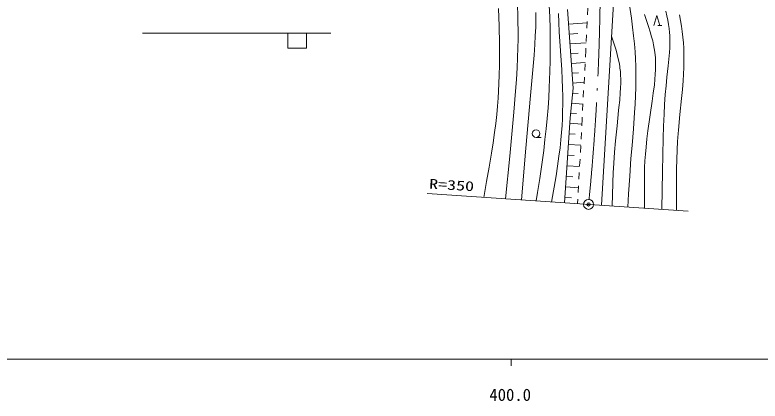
# Model space of a CAD drawing. Units: millimetres, scale not verified. Extents: x 40000 to 680000, y 20000 to 380000.
# Drawn here: x 393675 to 505254, y 198715 to 256556 of the extents above; entities that cross this region are included whole.
import ezdxf
from ezdxf.enums import TextEntityAlignment as Align

# ---------------------------------------------------------------- set-up
doc = ezdxf.new("R2010")
doc.units = ezdxf.units.MM
doc.header["$LTSCALE"] = 1000
doc.header["$PDMODE"] = 32
doc.header["$PDSIZE"] = 500
doc.linetypes.add('USER1', pattern=[18.5, 14.557377, -1.819672, 0.303279, -1.819672])
doc.linetypes.add('USER3', pattern=[2, 1, -1])
for name, color, linetype, lineweight in [('M-BGD', 7, 'Continuous', 13), ('M-BGD-CRST', 7, 'Continuous', 13), ('M-BMK-LINE', 2, 'Continuous', 13), ('M-BMK-SRVR', 3, 'Continuous', 13), ('M-OTRS', 6, 'Continuous', 13), ('M-TTL-BAND', 7, 'Continuous', 13)]:
    doc.layers.add(name, color=color, linetype=linetype, lineweight=lineweight)
doc.styles.add('ＭＳ ゴシック', font='')
doc.styles.get('ＭＳ ゴシック').set_extended_font_data('MS Gothic')

msp = doc.modelspace()

# ---------------------------------------------------------------- linework, layer by layer
at = {"layer": 'M-BGD'}
for p, q in [((483865, 267700), (481494, 228076)), ((477261, 245602), (476414, 257371)), ((476573, 255164), (479357, 255365)), ((489946, 254981), (490546, 254981)), ((476679, 253693), (477980, 253787)), ((476785, 252222), (479207, 252396)), ((476891, 250751), (478011, 250832)), ((476996, 249280), (479054, 249428)), ((477102, 247809), (478039, 247876)), ((476838, 241115), (477261, 245602)), ((477208, 246338), (478899, 246459)), ((477191, 244854), (477999, 244778)), ((477050, 243359), (478730, 243200)), ((475991, 228415), (476838, 241115)), ((476909, 241863), (477780, 241781)), ((476785, 240321), (478573, 240202)), ((471720, 238209), (472466, 238209)), ((476679, 238734), (477584, 238673)), ((476573, 237146), (478403, 237024)), ((476468, 235559), (477393, 235497)), ((476362, 233971), (478233, 233846)), ((476256, 232384), (477202, 232321)), ((476150, 230796), (478063, 230669)), ((476044, 229209), (477011, 229144))]:
    msp.add_line(p, q, dxfattribs=at)
at = {"layer": 'M-BGD', "linetype": 'USER3'}
for p, q in [((479569, 259545), (479147, 251226)), ((479147, 251226), (478612, 240929)), ((478612, 240929), (477938, 228330))]:
    msp.add_line(p, q, dxfattribs=at)
at = {"layer": 'M-BGD'}
for points in [[(466962, 271634), (467411, 269169), (467840, 266701), (468085, 265180), (468312, 263648), (468482, 262371), (468631, 261092), (468832, 258907), (468906, 257783), (468959, 256656), (468996, 255449), (469012, 254240), (469009, 252921), (468986, 251600), (468939, 250129), (468871, 248647), (468769, 246895), (468646, 245134), (468391, 241994), (468093, 238694), (467775, 235390), (467129, 229010)], [(483878, 268074), (484443, 265170), (484988, 262262), (485307, 260462), (485605, 258657), (485989, 256066), (486162, 254737), (486314, 253404), (486430, 252229), (486526, 251042), (486594, 249964), (486642, 248886), (486668, 247817), (486671, 246758), (486655, 245690), (486614, 244443), (486552, 243196), (486473, 241920), (486288, 239468), (486083, 237020), (485922, 235068), (485727, 232409), (485550, 229738), (485427, 227785)], [(473694, 257958), (473760, 256247), (473806, 254527), (473831, 252888), (473836, 251249), (473820, 249671), (473785, 248094), (473690, 245668), (473603, 244142), (473497, 242616), (473368, 241051), (473218, 239477), (473045, 237876), (472850, 236267), (472565, 234155), (472250, 232049), (471915, 229946), (471713, 228703)], [(466094, 257537), (466164, 254883), (466213, 252229), (466225, 250599), (466216, 248960), (466190, 247602), (466144, 246235), (466025, 244094), (465929, 242882), (465812, 241661), (465661, 240313), (465490, 238966), (465269, 237402), (465027, 235831), (464678, 233727), (464307, 231616), (463875, 229228)], [(471684, 256920), (471675, 255765), (471651, 254722), (471600, 253431), (471528, 252142), (471416, 250526), (471283, 248902), (470871, 244486), (470510, 240546), (470169, 236592), (469532, 228849)], [(475056, 256788), (475114, 255416), (475192, 254039), (475573, 248311), (475639, 246953), (475684, 245594), (475706, 244384), (475707, 243174), (475690, 242075), (475651, 240966), (475601, 240009), (475524, 238933), (475426, 237849), (475294, 236628), (475142, 235408), (474934, 233923), (474705, 232430), (474045, 228508)], [(491144, 257137), (491311, 256412), (491439, 255773), (491549, 255122), (491629, 254529), (491689, 253935), (491722, 253458), (491744, 252873), (491746, 252286), (491726, 251600), (491685, 250902), (491602, 249924), (491497, 248935), (491305, 247235), (491174, 245926), (491064, 244617), (490961, 243149), (490879, 241672), (490802, 239895), (490745, 238118), (490648, 233096), (490565, 227440)], [(487967, 227615), (487936, 229498), (487924, 231390), (487936, 232549), (487968, 233705), (488015, 234700), (488085, 235722), (488176, 236753), (488306, 237980), (488458, 239217), (489089, 243632), (489265, 244855), (489422, 246091), (489502, 246874), (489564, 247666), (489595, 248316), (489607, 248974), (489598, 249550), (489569, 250124), (489482, 250988), (489405, 251515), (489306, 252049), (489171, 252658), (489016, 253264), (488792, 254041), (488547, 254815), (487949, 256591)], [(489342, 254981), (489800, 256477), (490257, 254981)], [(493182, 256570), (493339, 255731), (493478, 254880), (493593, 254047), (493688, 253212), (493762, 252396), (493815, 251569), (493856, 250383), (493859, 249536), (493841, 248679), (493799, 247692), (493737, 246696), (493628, 245360), (493498, 244015), (493248, 241643), (493020, 239269), (492982, 238810), (492897, 237582), (492831, 236344), (492777, 234915), (492743, 233476), (492722, 231566), (492721, 229646), (492734, 227295)], [(483009, 253395), (483355, 252340), (483680, 251282), (483859, 250635), (484021, 249976), (484135, 249431), (484231, 248874), (484273, 248580), (484330, 248058), (484368, 247524), (484388, 246928), (484388, 246330), (484367, 245619), (484324, 244897), (484231, 243802), (484119, 242707), (484069, 242245), (483829, 239963), (483610, 237681), (483468, 236010), (483346, 234339), (483260, 232906), (483194, 231461), (483189, 231321), (483107, 227940)]]:
    msp.add_lwpolyline(points, dxfattribs=at)
msp.add_circle((471720, 238782), 574, dxfattribs=at)
at = {"layer": 'M-BGD-CRST'}
for p, q in [((412765, 253801), (438020, 253801)), ((432815, 253801), (437342, 253801)), ((434552, 253801), (434552, 251554)), ((435370, 253801), (440963, 253801)), ((435789, 253801), (438482, 253801)), ((437342, 253801), (437342, 251554)), ((434552, 251554), (437342, 251554))]:
    msp.add_line(p, q, dxfattribs=at)
at = {"layer": 'M-BMK-LINE'}
msp.add_line((455385, 229797), (494501, 227177), dxfattribs=at)
at = {"layer": 'M-BMK-LINE', "linetype": 'USER1'}
msp.add_arc((131330, 263218), 350000, 354.37682, 359.70809, dxfattribs=at)
at = {"layer": 'M-BMK-SRVR'}
for radius in [750, 22.5]:
    msp.add_circle((479571, 228177), radius, dxfattribs=at)
at = {"layer": 'M-OTRS'}
for radius in [50, 1.5]:
    msp.add_circle((479571, 228177), radius, dxfattribs=at)
msp.add_point((479571, 228177), dxfattribs=at)
at = {"layer": 'M-TTL-BAND'}
for p, q in [((40000, 205000), (579000, 205000)), ((468000, 205000), (468000, 204000))]:
    msp.add_line(p, q, dxfattribs=at)

# ---------------------------------------------------------------- texts
at = {"layer": 'M-BGD', "style": 'ＭＳ ゴシック', "width": 1.35}
msp.add_text('R=350', height=1466, rotation=356.5, dxfattribs=at).set_placement((455637, 230113), align=Align.BOTTOM_LEFT)
at = {"layer": 'M-TTL-BAND', "style": 'ＭＳ ゴシック'}
msp.add_text('400.0', height=1833, dxfattribs=at).set_placement((464719, 198195), align=Align.BOTTOM_LEFT)

doc.saveas('drawing.dxf')
